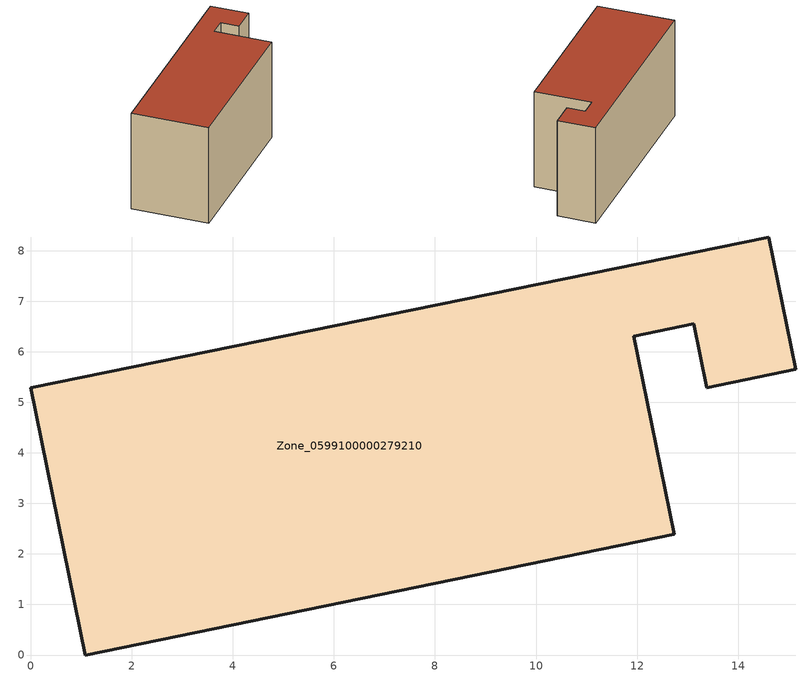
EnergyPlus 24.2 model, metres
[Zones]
Zone_0599100000279210
 floor ground (C_G): 1.08,0 0,5.29 14.61,8.28 15.14,5.66 13.38,5.3 13.12,6.55 11.94,6.32 12.74,2.39 z0
 wall outside (C_F): 13.12,6.55 13.38,5.3 15.14,5.66 14.61,8.28 0,5.29 1.08,0 12.74,2.39 11.94,6.32 13.12,6.55 z0:7.18
 roof outside (C_R): 1.08,0 12.74,2.39 11.94,6.32 13.12,6.55 13.38,5.3 15.14,5.66 14.61,8.28 0,5.29 z7.18
[BUILDING]
Pand.0599100000279210: North Axis=0; Terrain=City; Loads Convergence Tolerance Value=0.04; Temperature Convergence Tolerance Value=0.4; Solar Distribution=FullExterior; Maximum Number of Warmup Days=25; Minimum Number of Warmup Days=1
[Site:Location]
Rotterdam.The.Hague.AP_ZH_NLD Design_Conditions: Latitude=51.96; Longitude=4.45; Time Zone=1; Elevation=-4.5
[SITE:GROUNDTEMPERATURE:BUILDINGSURFACE]
18, 18, 18, 18, 18, 18, 18, 18, 18, 18, 18, 18
[MATERIAL] Thermal Absorptance=0.9; Solar Absorptance=0.7; Visible Absorptance=0.7
Name | Roughness | Thickness | Conductivity | Density | Specific Heat
G.TI.1975-1991 | MediumSmooth | 0.15 | 0.288461 | 540 | 1210
F.TI.1975-1991 | Rough | 0.3 | 0.230769 | 1920 | 840
R.TI.1975-1991 | MediumRough | 0.2 | 0.153846 | 1500 | 1000
[CONSTRUCTION]
C_G: G.TI.1975-1991
C_F: F.TI.1975-1991
C_R: R.TI.1975-1991
[ZONE]
Zone_0599100000279210: Type=1; Multiplier=1; Ceiling Height=Autocalculate; Volume=Autocalculate; Floor Area=autocalculate; Part of Total Floor Area=Yes
[ZONEINFILTRATION:DESIGNFLOWRATE]
Infil_Zone_0599100000279210: Zone or ZoneList or Space or SpaceList=Zone_0599100000279210; Schedule=AlwaysOn; Design Flow Rate Calculation Method=Flow/Area; Flow Rate per Floor Area=0.003; Constant Term Coefficient=1; Temperature Term Coefficient=0; Velocity Term Coefficient=0; Velocity Squared Term Coefficient=0
[HVACTEMPLATE:ZONE:IDEALLOADSAIRSYSTEM]
Zone_0599100000279210: Maximum Heating Supply Air Temperature=50; Minimum Cooling Supply Air Temperature=13; Maximum Heating Supply Air Humidity Ratio=0.0156; Minimum Cooling Supply Air Humidity Ratio=0.0077; Heating Limit=NoLimit; Cooling Limit=NoLimit; Dehumidification Control Type=ConstantSensibleHeatRatio; Cooling Sensible Heat Ratio=0.7; Dehumidification Setpoint=60; Humidification Control Type=None; Humidification Setpoint=30; Outdoor Air Method=None; Outdoor Air Flow Rate per Person=0.00944; Outdoor Air Flow Rate per Zone Floor Area=0; Outdoor Air Flow Rate per Zone=0; Demand Controlled Ventilation Type=None; Outdoor Air Economizer Type=NoEconomizer; Heat Recovery Type=None; Sensible Heat Recovery Effectiveness=0.7; Latent Heat Recovery Effectiveness=0.65
[ZONECONTROL:THERMOSTAT]
ThermostatControl_Zone_0599100000279210: Zone or ZoneList=Zone_0599100000279210; Control Type Schedule=DualSetpointControlType; Control 1=Thermostat_Zone_0599100000279210; Temperature Difference Between Cutout And Setpoint=0
[THERMOSTATSETPOINT:DUALSETPOINT]
Thermostat_Zone_0599100000279210: Heating Setpoint Temperature Schedule=HeatingSetpoint_Zone_0599100000279210; Cooling Setpoint Temperature Schedule=CoolingSetpoint_Zone_0599100000279210
[SCHEDULE:COMPACT]
HeatingSetpoint_Zone_0599100000279210: Through: 12/31, For: AllDays, Until: 24:00, 21
CoolingSetpoint_Zone_0599100000279210: Through: 12/31, For: AllDays, Until: 24:00, 24
DualSetpointControlType: Through: 12/31, For: AllDays, Until: 24:00, 4
AlwaysOn: Through: 12/31, For: AllDays, Until: 24:00, 1
